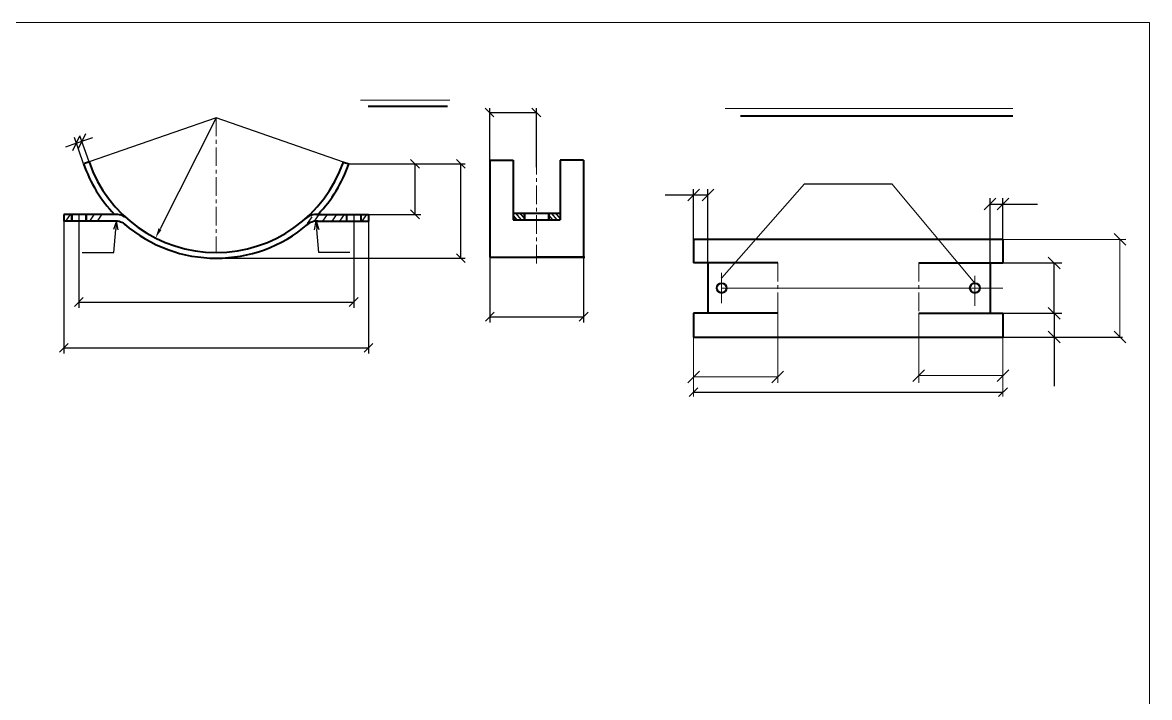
# Model space of a CAD drawing. Header units: millimetres. Extents: x 69249 to 73614, y -10452 to -7482.
# Drawn here: x 71687 to 73614, y -8637 to -7482 of the extents above; entities that cross this region are included whole.
import ezdxf

# ---------------------------------------------------------------- set-up
doc = ezdxf.new("R2010")
doc.units = ezdxf.units.MM
for name, pattern in [('K5LT32768', [0]), ('K5LT32769', [0]), ('K5LT32771', [0]), ('K5LT32772', [0]), ('K5LT32773', [50.8, 31.75, -6.35, 6.35, -6.35]), ('K5LT32774', [0]), ('K5LT32782', [0]), ('K5LT32791', [0]), ('K5LT32793', [1016, 635, -127, 127, -127]), ('K5LT32794', [1016, 635, -127, 127, -127]), ('K5LT_THIN', [0])]:
    doc.linetypes.add(name, pattern=pattern)
for name, color, linetype in [('Осевая', 20, 'Continuous'), ('Размер', 104, 'Continuous'), ('Размеры', 7, 'Continuous'), ('Толстая', 5, 'Continuous'), ('Тонкая', 142, 'Continuous')]:
    doc.layers.add(name, color=color, linetype=linetype)

# ---------------------------------------------------------------- blocks, each defined once
blk = doc.blocks.new('U2')
at = {"layer": 'Размеры'}
h = blk.add_hatch(color=7, dxfattribs=at)
h.paths.add_polyline_path([(72883.1, -7919.7), (72883.1, -7918.7), (72882, -7918.7), (72882.1, -7919.8)])
h.paths.add_polyline_path([(72883, -7919.6), (72882.9, -7918.9), (72882.2, -7918.9), (72882.3, -7919.6)])
h.paths.add_polyline_path([(72882.7, -7919), (72882.8, -7919.4), (72882.4, -7919.4), (72882.4, -7919.1)])
at = {"layer": 'Размеры', "color": 7, "linetype": 'K5LT_THIN', "lineweight": 18}
for p, q in [((73024.3, -7758.1), (72882.6, -7919.2)), ((72883.1, -7918.7), (72882, -7918.7)), ((72882, -7918.7), (72882.1, -7919.8)), ((72882.1, -7919.8), (72883.1, -7919.7)), ((72882.9, -7918.9), (72882.2, -7918.9)), ((72882.2, -7918.9), (72882.3, -7919.6)), ((72882.3, -7919.6), (72883, -7919.6)), ((72882.7, -7919), (72882.4, -7919.1)), ((72882.4, -7919.1), (72882.4, -7919.4)), ((72882.4, -7919.4), (72882.8, -7919.4)), ((72882.7, -7919), (72882.9, -7918.9)), ((72882.8, -7919.4), (72882.7, -7919)), ((72882.9, -7918.9), (72883.1, -7918.7)), ((72883, -7919.6), (72882.9, -7918.9)), ((72883.1, -7919.7), (72883.1, -7918.7))]:
    blk.add_line(p, q, dxfattribs=at)
blk = doc.blocks.new('U3')
at = {"layer": 'Размеры'}
h = blk.add_hatch(color=7, dxfattribs=at)
h.paths.add_polyline_path([(73316.3, -7928.5), (73316.3, -7927.5), (73315.3, -7927.4), (73315.2, -7928.4)])
h.paths.add_polyline_path([(73316.1, -7928.3), (73316.2, -7927.6), (73315.5, -7927.6), (73315.4, -7928.3)])
h.paths.add_polyline_path([(73315.9, -7928.1), (73316, -7927.8), (73315.6, -7927.8), (73315.6, -7928.1)])
at = {"layer": 'Размеры', "color": 7, "linetype": 'K5LT_THIN', "lineweight": 18}
for p, q in [((73173.7, -7758.1), (73315.8, -7928)), ((73315.3, -7927.4), (73315.2, -7928.4)), ((73315.2, -7928.4), (73316.3, -7928.5)), ((73315.5, -7927.6), (73315.3, -7927.4)), ((73316.3, -7927.5), (73315.3, -7927.4)), ((73315.5, -7927.6), (73315.4, -7928.3)), ((73315.4, -7928.3), (73316.1, -7928.3)), ((73315.6, -7927.8), (73315.5, -7927.6)), ((73316.2, -7927.6), (73315.5, -7927.6)), ((73315.6, -7927.8), (73315.6, -7928.1)), ((73316, -7927.8), (73315.6, -7927.8)), ((73315.6, -7928.1), (73315.9, -7928.1)), ((73315.9, -7928.1), (73316, -7927.8)), ((73316.1, -7928.3), (73316.2, -7927.6)), ((73316.3, -7928.5), (73316.3, -7927.5))]:
    blk.add_line(p, q, dxfattribs=at)
blk = doc.blocks.new('U39')
at = {"layer": 'Размеры', "color": 7, "linetype": 'K5LT32791', "lineweight": 25}
for p, q in [((72186.2, -7836.8), (72188.8, -7822.1)), ((72188.8, -7822.1), (72193.8, -7836.1)), ((72188.8, -7822.1), (72190, -7836.5))]:
    blk.add_line(p, q, dxfattribs=at)
blk = doc.blocks.new('U40')
at = {"layer": 'Размеры', "color": 7, "linetype": 'K5LT32791', "lineweight": 25}
for p, q in [((71847.4, -7822.1), (71842.4, -7836.1)), ((71847.4, -7822.1), (71846.2, -7836.4)), ((71850.1, -7836.7), (71847.4, -7822.1))]:
    blk.add_line(p, q, dxfattribs=at)
blk = doc.blocks.new('U60')
at = {"layer": 'Осевая', "color": 20, "linetype": 'K5LT32794', "lineweight": 18}
blk.add_line((73573.8, -7863.3), (73553.8, -7843.3), dxfattribs=at)
blk = doc.blocks.new('U61')
at = {"layer": 'Осевая', "color": 20, "linetype": 'K5LT32794', "lineweight": 18}
blk.add_line((73553.8, -8010.3), (73573.8, -8030.3), dxfattribs=at)
blk = doc.blocks.new('U62')
at = {"layer": 'Осевая', "color": 20, "linetype": 'K5LT32793', "lineweight": 25}
blk.add_line((73461.3, -7989.7), (73441.3, -7969.7), dxfattribs=at)
blk = doc.blocks.new('U63')
at = {"layer": 'Осевая', "color": 20, "linetype": 'K5LT32793', "lineweight": 25}
blk.add_line((73441.3, -8010.3), (73461.3, -8030.3), dxfattribs=at)
blk = doc.blocks.new('U64')
at = {"layer": 'Осевая', "color": 20, "linetype": 'K5LT32793', "lineweight": 25}
blk.add_line((73441.3, -7883.5), (73461.3, -7903.5), dxfattribs=at)
blk = doc.blocks.new('U69')
at = {"layer": 'Осевая', "color": 20, "linetype": 'K5LT32793', "lineweight": 25}
blk.add_line((72493.4, -7978), (72478.4, -7993), dxfattribs=at)
blk = doc.blocks.new('U70')
at = {"layer": 'Осевая', "color": 20, "linetype": 'K5LT32793', "lineweight": 25}
blk.add_line((72639, -7993), (72654, -7978), dxfattribs=at)
blk = doc.blocks.new('U85')
at = {"layer": 'Осевая', "color": 20, "linetype": 'K5LT32793', "lineweight": 25}
blk.add_line((72429.1, -7877.9), (72444.1, -7892.9), dxfattribs=at)
blk = doc.blocks.new('U86')
at = {"layer": 'Осевая', "color": 20, "linetype": 'K5LT32793', "lineweight": 25}
blk.add_line((72444.1, -7731.6), (72429.1, -7716.6), dxfattribs=at)
blk = doc.blocks.new('U87')
at = {"layer": 'Осевая', "color": 20, "linetype": 'K5LT32793', "lineweight": 25}
blk.add_line((72844.6, -7767.1), (72824.6, -7787.1), dxfattribs=at)
blk = doc.blocks.new('U88')
at = {"layer": 'Осевая', "color": 20, "linetype": 'K5LT32793', "lineweight": 25}
blk.add_line((72849, -7787.1), (72869, -7767.1), dxfattribs=at)
blk = doc.blocks.new('U89')
at = {"layer": 'Осевая', "color": 20, "linetype": 'K5LT32793', "lineweight": 25}
blk.add_line((73351.6, -7783), (73331.6, -7803), dxfattribs=at)
blk = doc.blocks.new('U90')
at = {"layer": 'Осевая', "color": 20, "linetype": 'K5LT32793', "lineweight": 25}
blk.add_line((73353.8, -7803), (73373.8, -7783), dxfattribs=at)
blk = doc.blocks.new('U91')
at = {"layer": 'Осевая', "color": 20, "linetype": 'K5LT32793', "lineweight": 25}
blk.add_line((72842.1, -8106.9), (72827.1, -8121.9), dxfattribs=at)
blk = doc.blocks.new('U92')
at = {"layer": 'Осевая', "color": 20, "linetype": 'K5LT32793', "lineweight": 25}
blk.add_line((73356.3, -8121.9), (73371.3, -8106.9), dxfattribs=at)
blk = doc.blocks.new('U109')
at = {"layer": 'Осевая', "color": 20, "linetype": 'K5LT32793', "lineweight": 25}
blk.add_line((71765, -8031.2), (71750, -8046.2), dxfattribs=at)
blk = doc.blocks.new('U110')
at = {"layer": 'Осевая', "color": 20, "linetype": 'K5LT32793', "lineweight": 25}
blk.add_line((72271.2, -8046.2), (72286.2, -8031.2), dxfattribs=at)
blk = doc.blocks.new('U111')
at = {"layer": 'Осевая', "color": 20, "linetype": 'K5LT32793', "lineweight": 25}
blk.add_line((71790.5, -7952.9), (71775.5, -7967.9), dxfattribs=at)
blk = doc.blocks.new('U112')
at = {"layer": 'Осевая', "color": 20, "linetype": 'K5LT32793', "lineweight": 25}
blk.add_line((72245.7, -7967.9), (72260.7, -7952.9), dxfattribs=at)
blk = doc.blocks.new('U121')
at = {"layer": 'Осевая', "color": 20, "linetype": 'K5LT32793', "lineweight": 25}
blk.add_line((72350.6, -7803), (72365.6, -7818), dxfattribs=at)
blk = doc.blocks.new('U122')
at = {"layer": 'Осевая', "color": 20, "linetype": 'K5LT32793', "lineweight": 25}
blk.add_line((72365.6, -7731.6), (72350.6, -7716.6), dxfattribs=at)
blk = doc.blocks.new('U123')
at = {"layer": 'Осевая', "color": 20, "linetype": 'K5LT32793', "lineweight": 25}
blk.add_line((73441.3, -7969.7), (73461.3, -7989.7), dxfattribs=at)
blk = doc.blocks.new('U124')
at = {"layer": 'Осевая', "color": 20, "linetype": 'K5LT32793', "lineweight": 25}
blk.add_line((73461.3, -7903.5), (73441.3, -7883.5), dxfattribs=at)
blk = doc.blocks.new('U129')
at = {"layer": 'Осевая', "color": 20, "linetype": 'K5LT32793', "lineweight": 25}
blk.add_line((71772.7, -7701.4), (71785, -7675.9), dxfattribs=at)
blk = doc.blocks.new('U130')
at = {"layer": 'Осевая', "color": 20, "linetype": 'K5LT32793', "lineweight": 25}
blk.add_line((71794.2, -7672.7), (71782, -7698.2), dxfattribs=at)
blk = doc.blocks.new('U131')
at = {"layer": 'Осевая', "color": 20, "linetype": 'K5LT32794', "lineweight": 18}
blk.add_line((72968.6, -8098.5), (72988.6, -8078.5), dxfattribs=at)
blk = doc.blocks.new('U132')
at = {"layer": 'Осевая', "color": 20, "linetype": 'K5LT32794', "lineweight": 18}
blk.add_line((72844.6, -8078.5), (72824.6, -8098.5), dxfattribs=at)
blk = doc.blocks.new('U133')
at = {"layer": 'Осевая', "color": 20, "linetype": 'K5LT32794', "lineweight": 18}
blk.add_line((73229.8, -8076.3), (73209.8, -8096.3), dxfattribs=at)
blk = doc.blocks.new('U134')
at = {"layer": 'Осевая', "color": 20, "linetype": 'K5LT32794', "lineweight": 18}
blk.add_line((73353.8, -8096.3), (73373.8, -8076.3), dxfattribs=at)
blk = doc.blocks.new('U177')
at = {"layer": 'Осевая', "color": 20, "linetype": 'K5LT32793', "lineweight": 25}
blk.add_line((72493.1, -7643.6), (72478.1, -7628.6), dxfattribs=at)
blk = doc.blocks.new('U178')
at = {"layer": 'Осевая', "color": 20, "linetype": 'K5LT32793', "lineweight": 25}
blk.add_line((72573.1, -7643.6), (72558.1, -7628.6), dxfattribs=at)

msp = doc.modelspace()

# ---------------------------------------------------------------- hatches: boundary and pattern name
at = {"layer": 'Размеры'}
msp.add_hatch(color=18, dxfattribs=at).paths.add_polyline_path([(71919.427, -7834.141), (71924.568, -7836.739), (71914.206, -7850.864)])

# ---------------------------------------------------------------- linework, layer by layer
at = {"color": 7, "linetype": 'K5LT32774', "lineweight": 18}
for p, q in [((72265.05, -7615.232), (72417.865, -7615.232)), ((72888.729, -7629.262), (73380.409, -7629.262)), ((72882.58, -7910.714), (72882.58, -7962.229)), ((73315.772, -7915.517), (73315.772, -7967.032)), ((72882.58, -7936.471), (73324.287, -7936.471)), ((73307.258, -7936.471), (73363.772, -7936.471))]:
    msp.add_line(p, q, dxfattribs=at)
at = {"color": 7, "linetype": 'K5LT32771', "lineweight": 40}
for p, q in [((72277.894, -7625.168), (72413.384, -7625.168)), ((72914.974, -7641.682), (73380.409, -7641.682)), ((71800.558, -7720.868), (71791.403, -7724.053)), ((72235.691, -7720.937), (72244.845, -7724.125)), ((72485.871, -7717.517), (72525.889, -7717.517)), ((72485.871, -7717.517), (72485.871, -7883.405)), ((72525.889, -7717.517), (72525.889, -7820.045)), ((72606.529, -7717.517), (72606.529, -7820.045)), ((72646.547, -7717.517), (72606.529, -7717.517)), ((72646.547, -7717.517), (72646.547, -7883.405)), ((71757.477, -7810.443), (71757.473, -7821.963)), ((71846.103, -7821.987), (71757.473, -7821.963)), ((71843.785, -7810.47), (71757.477, -7810.443)), ((72189.394, -7810.525), (72278.743, -7810.525)), ((72190.015, -7822.045), (72278.743, -7822.045)), ((72240.659, -7810.525), (72240.659, -7822.045)), ((72265.414, -7810.525), (72265.414, -7822.045)), ((72278.743, -7810.525), (72278.743, -7822.045)), ((72525.889, -7808.525), (72606.529, -7808.525)), ((72525.889, -7812.634), (72532.12, -7820.045)), ((72525.889, -7820.045), (72606.529, -7820.045)), ((72834.58, -7852.859), (73363.772, -7852.859)), ((72834.58, -7852.859), (72834.58, -7893.471)), ((73363.772, -7853.269), (73363.772, -7893.471)), ((72485.871, -7883.405), (72648.407, -7883.405)), ((72646.547, -7883.405), (72566.005, -7883.405)), ((72978.58, -7893.471), (72834.58, -7893.471)), ((72859.046, -7893.471), (72859.046, -7979.668)), ((73219.772, -7893.471), (73363.772, -7893.471)), ((73341.606, -7893.471), (73341.606, -7979.668)), ((72834.58, -7979.668), (72834.58, -8020.274)), ((72978.58, -7979.668), (72834.58, -7979.668)), ((73219.772, -7979.668), (73363.772, -7979.668)), ((73363.772, -7979.668), (73363.772, -8020.274)), ((72834.58, -8020.274), (73363.772, -8020.274))]:
    msp.add_line(p, q, dxfattribs=at)
for centre in [(72882.58, -7936.471), (73315.772, -7936.471)]:
    msp.add_circle(centre, 8.515, dxfattribs=at)
for centre, radius, start, end in [((72018.09, -7645.213), 240.192, 199.180012, 223.473613), ((72018.09, -7645.213), 230.4, 199.17702, 340.812434), ((72018.09, -7645.213), 240.192, 316.508307, 340.819988), ((71845.028, -7850.359), 28.393, 49.321505, 92.331321), ((71845.341, -7843.379), 32.942, 50.699634, 92.54752), ((72190.869, -7843.434), 32.942, 87.434405, 129.282291), ((72191.179, -7850.414), 28.393, 87.650603, 130.66042), ((72018.09, -7645.213), 240.192, 229.10779, 310.763228)]:
    msp.add_arc(centre, radius, start, end, dxfattribs=at)
at = {"layer": 'Осевая', "color": 20, "linetype": 'K5LT32773', "lineweight": 20}
for p, q in [((72018.136, -7645.161), (72018.1, -7875.613)), ((72566.005, -7710.43), (72566.005, -7895.919)), ((72978.58, -7893.471), (72978.58, -7979.668)), ((73219.772, -7893.471), (73219.772, -7979.668))]:
    msp.add_line(p, q, dxfattribs=at)
at = {"layer": 'Размер', "color": 106, "linetype": 'K5LT32782', "lineweight": 18}
for p, q in [((73563.762, -7853.269), (73563.762, -8020.274)), ((72834.58, -7979.668), (72834.58, -8121.877)), ((72978.58, -7967.422), (72978.58, -8098.539)), ((73219.772, -7979.668), (73219.772, -8098.539)), ((73363.772, -7979.668), (73363.772, -8121.877)), ((72978.58, -8088.539), (72834.58, -8088.539)), ((73219.772, -8086.274), (73363.772, -8086.274))]:
    msp.add_line(p, q, dxfattribs=at)
at = {"layer": 'Размеры', "color": 7, "linetype": 'K5LT32768', "lineweight": 25}
for p, q in [((72485.871, -7789.905), (72485.871, -7628.625)), ((72566.005, -7729.625), (72566.005, -7628.625)), ((72018.136, -7645.161), (71800.558, -7720.868)), ((72018.09, -7645.213), (71921.997, -7835.44)), ((72235.691, -7720.937), (72018.136, -7645.161)), ((72486.28, -7636.125), (72565.645, -7636.125)), ((71778.853, -7688.682), (71759.972, -7695.276)), ((71791.231, -7724.125), (71775.557, -7679.242)), ((71778.853, -7688.682), (71788.098, -7685.454)), ((71800.475, -7720.897), (71784.801, -7676.013)), ((71788.098, -7685.454), (71806.98, -7678.86)), ((72244.949, -7724.125), (72444.145, -7724.125)), ((72244.949, -7724.125), (72368.108, -7724.125)), ((72358.108, -7810.525), (72358.108, -7724.125)), ((72436.645, -7885.405), (72436.645, -7724.125)), ((72834.58, -7852.859), (72834.58, -7767.097)), ((72859.046, -7893.471), (72859.046, -7767.097)), ((73024.274, -7758.138), (73173.695, -7758.138)), ((72786.025, -7777.097), (72859.046, -7777.097)), ((73341.606, -7893.471), (73341.606, -7783.018)), ((73363.772, -7852.859), (73363.772, -7783.018)), ((73341.606, -7793.018), (73422.59, -7793.018)), ((71757.473, -7821.963), (71757.473, -8048.674)), ((71768.276, -7810.535), (71760.258, -7822.055)), ((71783.009, -7810.451), (71783.009, -7970.434)), ((71809.093, -7810.311), (71801.075, -7821.831)), ((71822.287, -7810.311), (71814.269, -7821.831)), ((72181.779, -7814.406), (72173.761, -7825.926)), ((72193.667, -7810.525), (72185.649, -7822.045)), ((72207.823, -7810.525), (72199.805, -7822.045)), ((72223.836, -7810.525), (72215.818, -7822.045)), ((72237.03, -7810.525), (72229.012, -7822.045)), ((72253.224, -7810.525), (72253.224, -7970.434)), ((72274.923, -7810.525), (72266.905, -7822.045)), ((72278.743, -7810.525), (72368.108, -7810.525)), ((72278.743, -7822.045), (72278.743, -8048.674)), ((72529.959, -7808.525), (72539.646, -7820.045)), ((72537.485, -7808.525), (72545.605, -7818.182)), ((72586.813, -7812.634), (72593.044, -7820.045)), ((72590.883, -7808.525), (72600.57, -7820.045)), ((72598.409, -7808.525), (72606.529, -7818.182)), ((71842.861, -7875.917), (71846.211, -7836.417)), ((72193.338, -7875.973), (72190.001, -7836.471)), ((73363.772, -7853.269), (73573.762, -7852.859)), ((71788.495, -7875.9), (71842.861, -7875.917)), ((72246.571, -7875.973), (72193.338, -7875.973)), ((72485.871, -7883.405), (72485.871, -7995.464)), ((72646.547, -7883.405), (72646.547, -7995.464)), ((72018.098, -7885.405), (72444.145, -7885.405)), ((73363.772, -7893.471), (73464.555, -7893.471)), ((73363.772, -7893.471), (73464.555, -7893.471)), ((73451.337, -7979.668), (73451.337, -7893.471)), ((71783.009, -7960.434), (72253.224, -7960.434)), ((73363.772, -7979.668), (73464.555, -7979.668)), ((73363.772, -7979.668), (73464.555, -7979.668)), ((73451.337, -7979.668), (73451.337, -8020.274)), ((72485.871, -7985.464), (72646.547, -7985.464)), ((73228.772, -8020.274), (73568.337, -8020.274)), ((73451.337, -8020.274), (73451.337, -8104.186)), ((71757.473, -8038.674), (72278.743, -8038.674)), ((72834.58, -8114.377), (73363.772, -8114.377))]:
    msp.add_line(p, q, dxfattribs=at)
at = {"layer": 'Толстая', "color": 5, "linetype": 'K5LT32772', "lineweight": 50}
for p, q in [((71770.806, -7810.447), (71770.803, -7821.967)), ((71795.561, -7810.455), (71795.558, -7821.975)), ((72545.605, -7808.525), (72545.605, -7820.045)), ((72586.813, -7808.525), (72586.813, -7820.045))]:
    msp.add_line(p, q, dxfattribs=at)
at = {"layer": 'Тонкая', "color": 144, "linetype": 'K5LT32769', "lineweight": 15}
for p, q in [((73614.309, -7482.4), (69433.309, -7482.4)), ((73614.309, -10452.4), (73614.309, -7482.4))]:
    msp.add_line(p, q, dxfattribs=at)

# ---------------------------------------------------------------- block references
for name in ['U177', 'U178', 'U129', 'U130', 'U122', 'U86', 'U87', 'U88', 'U89', 'U90', 'U121', 'U40', 'U39', 'U60', 'U85', 'U64', 'U124', 'U111', 'U112', 'U69', 'U70', 'U62', 'U123', 'U63', 'U61', 'U109', 'U110', 'U133', 'U134', 'U132', 'U131', 'U91', 'U92']:
    msp.add_blockref(name, (0, 0))
at = {"layer": 'Размеры'}
for name in ['U2', 'U3']:
    msp.add_blockref(name, (0, 0), dxfattribs=at)

doc.saveas('drawing.dxf')
